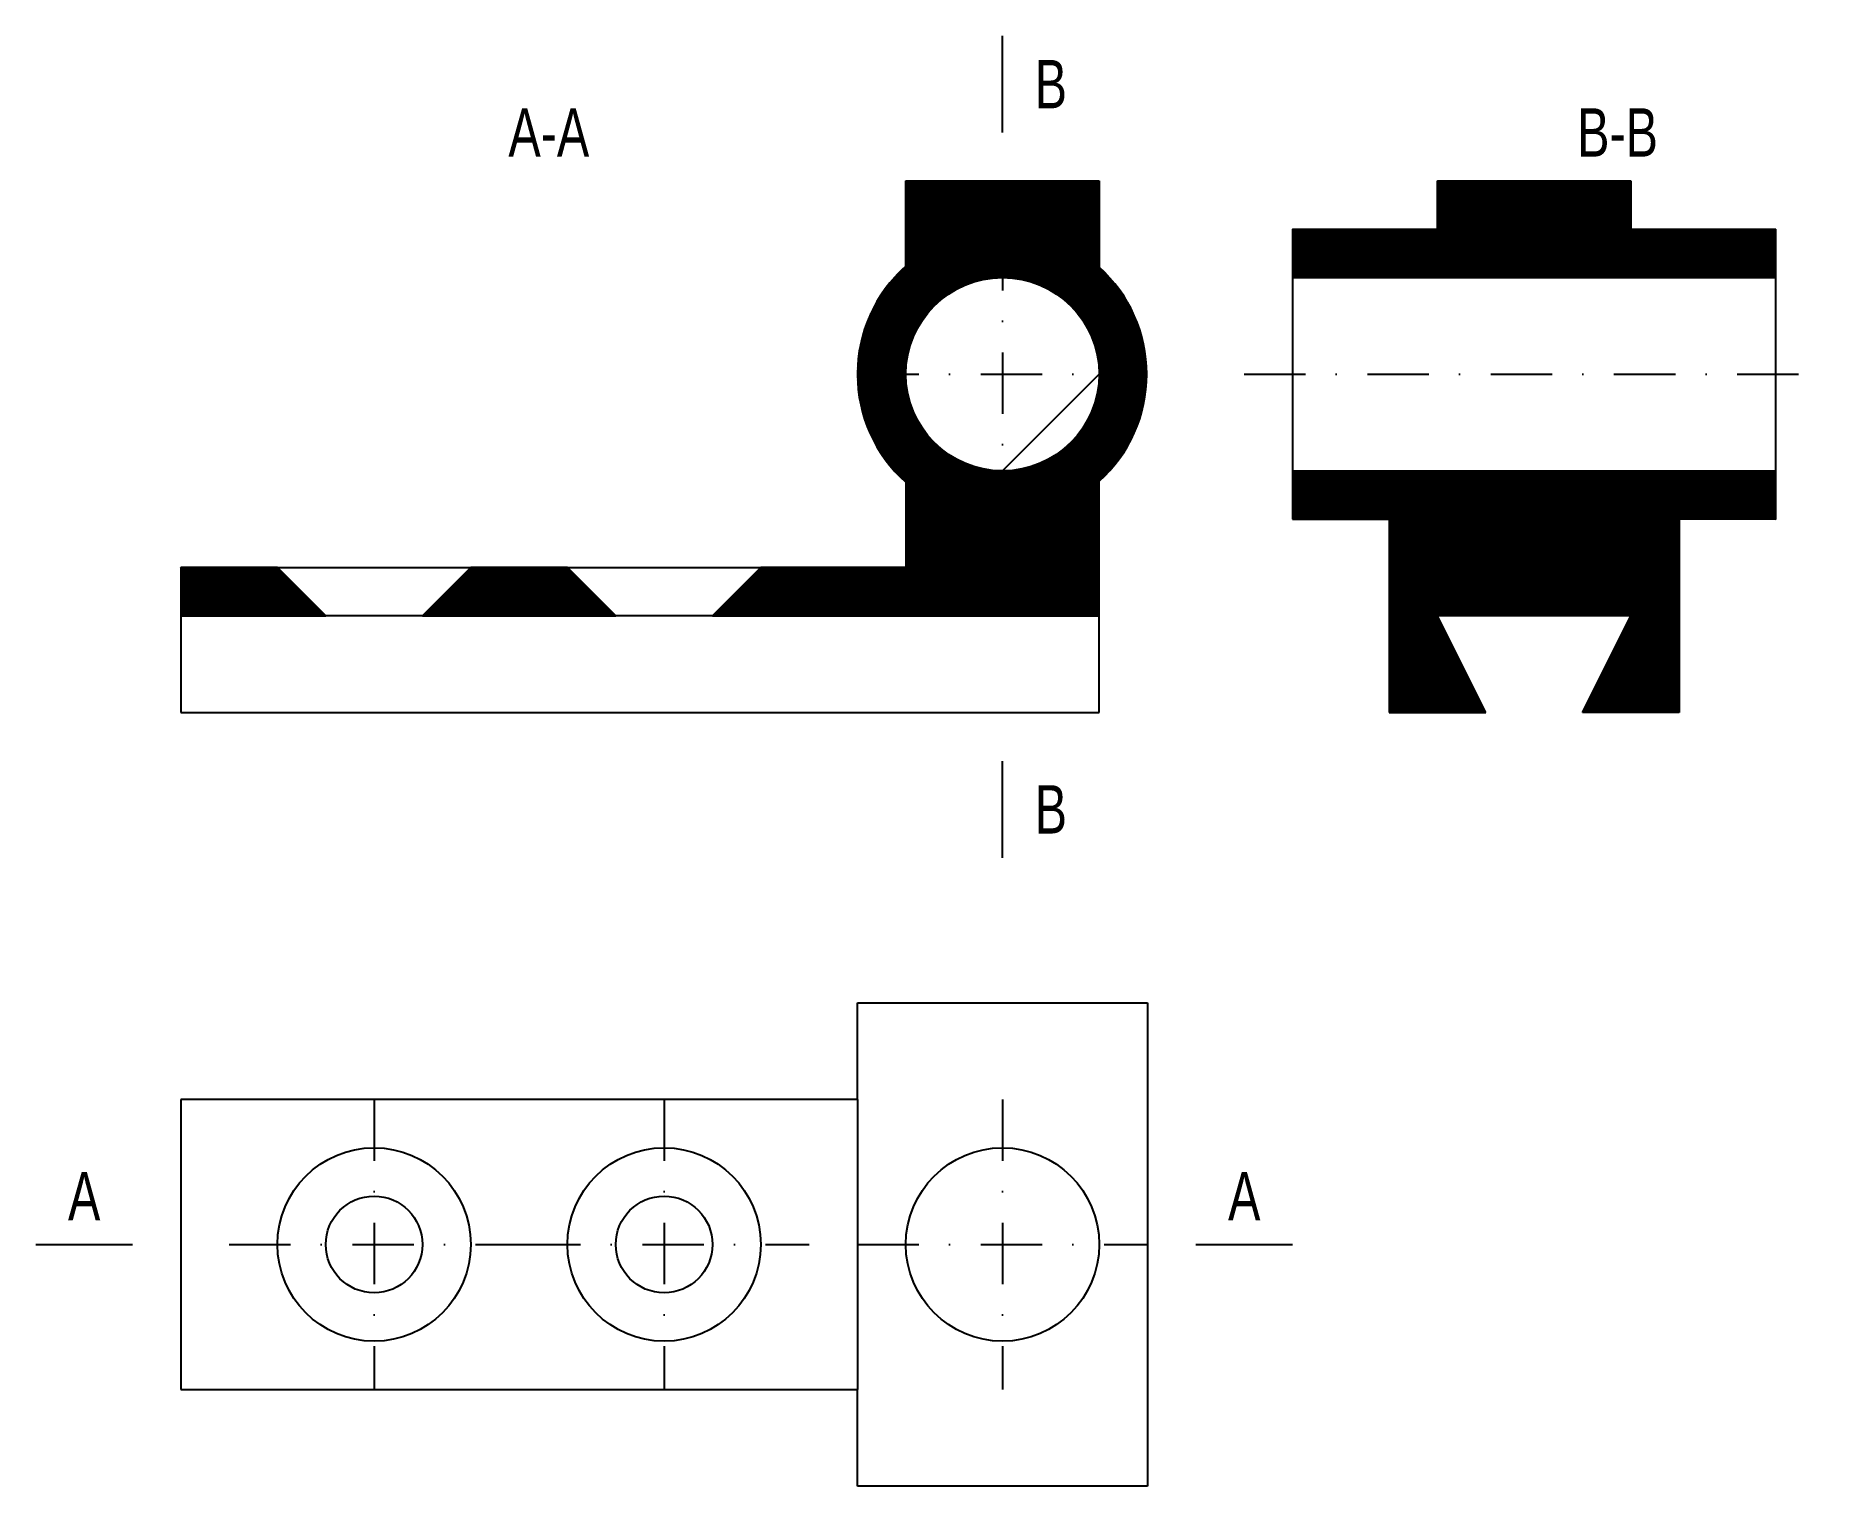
# Model space of a CAD drawing. Header units: millimetres. Extents: x -70 to 300, y -80 to 220.
import ezdxf

# ---------------------------------------------------------------- set-up
doc = ezdxf.new("R2010")
doc.units = ezdxf.units.MM
doc.linetypes.add('DASHDOT', pattern=[25.4, 12.7, -6.35, 0, -6.35])
doc.layers.get('0').update_dxf_attribs({"linetype": 'CONTINUOUS', "lineweight": 25, "true_color": 0x000000})
doc.styles.get("Standard").update_dxf_attribs({"font": 'txt', "width": 0.75})
pattern_1 = [(45, (0, 0), (-0.0883883476483184, 0.0883883476483185), [])]

msp = doc.modelspace()

# ---------------------------------------------------------------- hatches: boundary and pattern name
at = {"true_color": 0x00ff00}
h = msp.add_hatch(dxfattribs=at)
h.set_pattern_fill('ansi31', color=3, style=0)
h.set_pattern_definition(pattern_1)
edge = h.paths.add_edge_path()
edge.add_line((110, 110), (80, 110))
edge.add_line((80, 110), (70, 100))
edge.add_line((70, 100), (150, 100))
edge.add_line((150, 100), (150.0202822051243, 127.87758816333768))
edge.add_arc((130, 150), 29.836434187813296, 312.14438256908375, 47.85561743091627)
edge.add_line((150.0202822051243, 172.12241183666234), (150, 190))
edge.add_line((150, 190), (110, 190))
edge.add_line((110, 190), (109.96968306224159, 172.3335264428381))
edge.add_arc((130, 150), 29.999999999999993, 131.888044537354, 228.12826869215186)
edge.add_line((109.97604266600428, 127.6607714393196), (110, 110))
edge.add_arc((130, 150), 20, 0, 360)
h = msp.add_hatch(dxfattribs=at)
h.set_pattern_fill('ansi31', color=3, style=0)
h.set_pattern_definition(pattern_1)
h.paths.add_polyline_path([(190, 180), (220, 180), (220, 190), (260, 190), (260, 180), (290, 180), (290, 170), (190, 170)])
h = msp.add_hatch(dxfattribs=at)
h.set_pattern_fill('ansi31', color=3, style=0)
h.set_pattern_definition(pattern_1)
h.paths.add_polyline_path([(190, 130), (290, 130), (290, 120), (270, 120), (270, 80), (250, 80), (260, 100), (220, 100), (230, 80), (210, 80), (210, 120), (190, 120)])
h = msp.add_hatch(dxfattribs=at)
h.set_pattern_fill('ansi31', color=3, style=0)
h.set_pattern_definition(pattern_1)
h.paths.add_polyline_path([(-40, 110), (-40, 100), (-10, 100), (-20, 110)])
h = msp.add_hatch(dxfattribs=at)
h.set_pattern_fill('ansi31', color=3, style=0)
h.set_pattern_definition(pattern_1)
h.paths.add_polyline_path([(20, 110), (10, 100), (50, 100), (40, 110)])

# ---------------------------------------------------------------- linework, layer by layer
at = {"color": 5, "true_color": 0x0000ff}
for p, q in [((130, 200), (130, 220)), ((130, 50), (130, 70)), ((-70, -30), (-50, -30)), ((170, -30), (190, -30))]:
    msp.add_line(p, q, dxfattribs=at)
for p, q in [((109.96968306224159, 172.3335264428381), (110, 190)), ((110, 190), (150, 190)), ((150, 190), (150.0202822051243, 172.12241183666234)), ((220, 180), (220, 190)), ((220, 190), (260, 190)), ((260, 190), (260, 180)), ((190, 180), (220, 180)), ((190, 180), (190, 170)), ((260, 180), (290, 180)), ((290, 170), (290, 180)), ((190, 170), (190, 130)), ((190, 170), (290, 170)), ((290, 130), (290, 170)), ((190, 130), (290, 130)), ((190, 130), (190, 120)), ((290, 120), (290, 130)), ((109.97604266600428, 127.6607714393196), (110, 110)), ((150, 100), (150.0202822051243, 127.87758816333768)), ((190, 120), (210, 120)), ((210, 120), (210, 80)), ((290, 120), (270, 120)), ((270, 120), (270, 80)), ((-40, 110), (-40, 100)), ((-20, 110), (-40, 110)), ((-10, 100), (-20, 110)), ((-20, 110), (20, 110)), ((20, 110), (10, 100)), ((40, 110), (20, 110)), ((50, 100), (40, 110)), ((40, 110), (80, 110)), ((80, 110), (70, 100)), ((110, 110), (80, 110)), ((-40, 100), (-40, 80)), ((-40, 100), (-10, 100)), ((10, 100), (-10, 100)), ((10, 100), (50, 100)), ((70, 100), (50, 100)), ((70, 100), (150, 100)), ((150, 80), (150, 100)), ((230, 80), (220, 100)), ((260, 100), (220, 100)), ((250, 80), (260, 100)), ((-40, 80), (150, 80)), ((210, 80), (230, 80)), ((270, 80), (250, 80)), ((100, 0), (100, 20)), ((100, 20), (110, 20)), ((110, 20), (150, 20)), ((150, 20), (160, 20)), ((160, 20), (160, 20)), ((160, 20), (160, -80)), ((-40, 0), (-40, -60)), ((100, 0), (-40, 0)), ((100, 0), (100, -60)), ((-40, -60), (100, -60)), ((100, -80), (100, -60)), ((110, -80), (100, -80)), ((150, -80), (110, -80)), ((160, -80), (150, -80))]:
    msp.add_line(p, q)
at = {"color": 1, "linetype": 'DASHDOT', "true_color": 0xff0000}
for p, q in [((130, 180), (130, 120)), ((100, 150), (159.8364341878133, 150)), ((180, 150), (300, 150)), ((0, 0), (0, -60)), ((60, 0), (60, -60)), ((130, 0), (130, -60)), ((-30, -29.999999999999996), (30, -30)), ((30, -29.999999999999993), (90, -30)), ((100, -29.999999999999996), (160, -30.000000000000007))]:
    msp.add_line(p, q, dxfattribs=at)
for centre, radius in [((130, 150), 20), ((0, -30), 20), ((60, -30), 20), ((130, -30), 20), ((0, -30), 10), ((60, -30), 10)]:
    msp.add_circle(centre, radius)
for radius, start, end in [(29.999999999999993, 131.888044537354, 228.12826869215186), (29.836434187813296, 312.14438256908375, 47.85561743091627)]:
    msp.add_arc((130, 150), radius, start, end)

# ---------------------------------------------------------------- texts
at = {"color": 5, "true_color": 0x0000ff, "char_height": 10, "width": 100, "attachment_point": 1}
for s, insert in [('B', (136.66666666666669, 215)), ('A-A', (27.777777777777786, 205)), ('B-B', (248.88888888888886, 205)), ('B', (136.66666666666669, 65)), ('A', (-63.33333333333333, -15)), ('A', (176.66666666666669, -15))]:
    msp.add_mtext(s, dxfattribs=dict(at, insert=insert))

doc.saveas('drawing.dxf')
